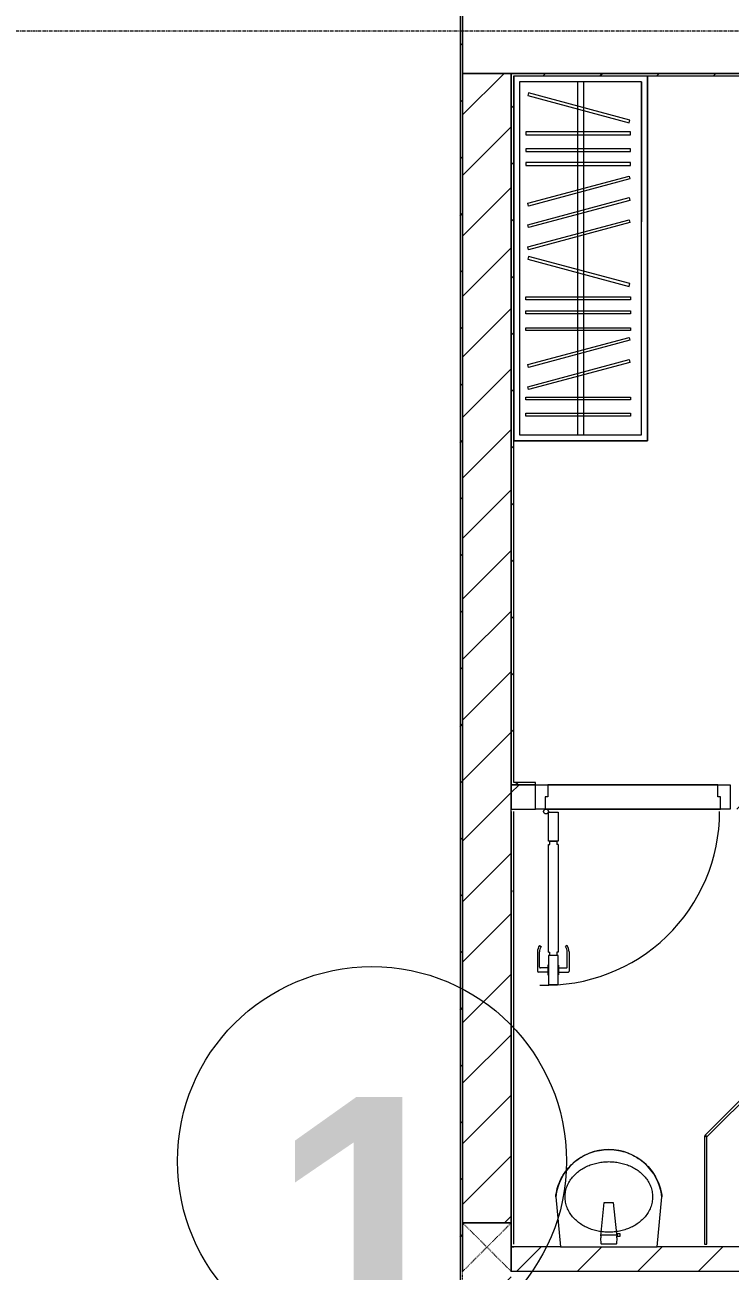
# Model space of a CAD drawing. Header units: millimetres. Extents: x 5357 to 201988, y -16345 to 109895.
# Drawn here: x 42653 to 45553, y 64837 to 69962 of the extents above; entities that cross this region are included whole.
import ezdxf

# ---------------------------------------------------------------- set-up
doc = ezdxf.new("R2010")
doc.units = ezdxf.units.MM
doc.linetypes.add('Dash', pattern=[6, 3, -3])
doc.linetypes.add('Grid Line', pattern=[22.225, 12.7, -3.175, 3.175, -3.175])
for name, color, linetype, lineweight in [('0-1', 7, 'Continuous', 5), ('A-DETL-GENF-1', 53, 'Continuous', 9), ('A-DETL-MEDM', 33, 'Continuous', 18), ('A-DOOR-1', 53, 'Continuous', 9), ('A-FLOR-1', 10, 'Continuous', 9), ('A-FLOR-2', 53, 'Continuous', 9), ('A-GLAZ-CURT-1', 53, 'Continuous', 9), ('A-WALL', 113, 'Continuous', 9), ('A-WALL-1', 9, 'Continuous', 18), ('A-WALL-2', 53, 'Continuous', 9), ('A-WALL-4', 113, 'Continuous', 18), ('A-WALL-PATT-1', 10, 'Continuous', 9), ('A-WALL-PATT-2', 53, 'Continuous', 9), ('A-WALL-PATT-3', 111, 'Continuous', 9), ('G-ANNO-TEXT-1', 7, 'Continuous', 9), ('I-FURN-1', 53, 'Continuous', 9), ('I-WALL-1', 9, 'Continuous', 18), ('I-WALL-3', 2, 'Continuous', 18), ('P-SANR-FIXT-1', 53, 'Continuous', 9), ('P-SANR-FIXT-2', 221, 'Continuous', 9), ('S-COLS', 52, 'Continuous', 9), ('S-COLS-2', 9, 'Continuous', 18), ('S-COLS-5', 52, 'Continuous', 18), ('S-COLS-6', 52, 'Dash', 9), ('S-COLS-HDLN', 52, 'Dash', 9), ('S-GRID-1', 1, 'Grid Line', 9)]:
    doc.layers.add(name, color=color, linetype=linetype, lineweight=lineweight)
doc.styles.add('Arial_B', font='arialbd_0.ttf', dxfattribs={"width": 0.95, "height": 1100})
pattern_1 = [(45, (0, 0), (-124.4507934888324, 124.4507934888324), [])]
pattern_2 = [(45, (0, 0), (-116.6726188957803, 116.6726188957803), [])]

# ---------------------------------------------------------------- blocks, each defined once
blk = doc.blocks.new('NCV_TKTC_KET CAU_rvt-1-TKCS_MB SÂN ĐƯỜNG NỘI BỘ')
at = {"layer": 'S-COLS-2'}
for p, q in [((44452.56428701636, 70111.9360380447), (44452.56428701635, 69761.9360380447)), ((44452.56428701635, 69761.9360380447), (45752.56428701635, 69761.93603804465))]:
    blk.add_line(p, q, dxfattribs=at)
blk = doc.blocks.new('DOOR_CW_01 CANH MO-PANEL KINH - DIG_02-800x2200-CỬA NHÔM KÍNH-401063-TKCS_MB SÂN ĐƯỜNG NỘI BỘ')
at = {"layer": 'A-DETL-GENF-1'}
for p, q in [((-347.0000000000102, -182.0000000009743), (-347.0000000000105, -62.00000000097534)), ((-347.0000000000105, -62.00000000097534), (-307.0000000000057, -62.00000000097528)), ((-307.0000000000057, -62.00000000097528), (-307.0000000000055, -182.0000000009742)), ((-307.0000000000055, -182.0000000009742), (-347.0000000000103, -182.0000000009743)), ((-347.0000000000114, -196.0000000009744), (-341.0000000000114, -196.0000000009744)), ((-347.0000000000107, -638.0000000009801), (-347.0000000000114, -196.0000000009743)), ((-341.0000000000114, -196.0000000009744), (-341.0000000000114, -182.0000000009743)), ((-341.0000000000114, -182.0000000009743), (-313.0000000000063, -182.0000000009742)), ((-313.0000000000063, -182.0000000009743), (-313.0000000000063, -196.0000000009744)), ((-307.0000000000063, -196.0000000009743), (-313.0000000000063, -196.0000000009743)), ((-307.0000000000063, -196.0000000009743), (-307.0000000000056, -638.0000000009801)), ((-383.861841993011, -611.1890603651834), (-377.3086256386989, -615.7776718559918)), ((-270.1381580070056, -611.1890603651833), (-276.6913743613176, -615.7776718559917)), ((-392.0000000000061, -637.0000000009805), (-392.0000000000057, -716.4987005529379)), ((-384.0000000000059, -699.5012994490228), (-384.000000000006, -637.0000000009803)), ((-347.0000000000107, -638.0000000009801), (-341.0000000000107, -638.0000000009801)), ((-307.0000000000056, -652.000000000982), (-347.0000000000107, -652.000000000982)), ((-347.0000000000107, -652.000000000982), (-347.0000000000105, -772.0000000009798)), ((-341.0000000000107, -652.000000000982), (-341.0000000000107, -638.0000000009803)), ((-313.0000000000056, -652.000000000982), (-341.0000000000107, -652.000000000982)), ((-307.0000000000056, -638.0000000009801), (-313.0000000000056, -638.0000000009801)), ((-313.0000000000056, -638.0000000009801), (-313.0000000000056, -652.0000000009818)), ((-307.0000000000054, -772.0000000009796), (-307.0000000000056, -652.0000000009819)), ((-270.0000000000102, -699.5012994490226), (-270.0000000000103, -637.00000000098)), ((-262.0000000000102, -637.0000000009803), (-262.0000000000103, -716.4987005529377)), ((-349.0000000000061, -703.5012994490227), (-380.0000000000059, -703.5012994490227)), ((-349.0000000000062, -692.2316435558546), (-349.0000000000061, -731.768356446106)), ((-347.0000000000062, -692.2316435558545), (-349.0000000000062, -692.2316435558545)), ((-347.0000000000062, -692.2316435558546), (-347.000000000006, -731.768356446106)), ((-307.0000000000101, -692.2316435558546), (-307.0000000000101, -731.768356446106)), ((-307.0000000000101, -692.2316435558545), (-305.0000000000101, -692.2316435558545)), ((-305.0000000000101, -692.2316435558546), (-305.0000000000101, -731.768356446106)), ((-305.00000000001, -703.5012994490227), (-274.0000000000102, -703.5012994490227)), ((-349.0000000000061, -720.4987005529379), (-388.0000000000058, -720.4987005529379)), ((-349.000000000006, -731.7683564461059), (-347.0000000000059, -731.7683564461059)), ((-305.0000000000101, -731.7683564461059), (-307.0000000000101, -731.7683564461059)), ((-305.0000000000101, -720.4987005529376), (-266.0000000000103, -720.4987005529376)), ((-347.0000000000105, -772.0000000009796), (-307.0000000000054, -772.0000000009796))]:
    blk.add_line(p, q, dxfattribs=at)
blk.add_circle((-357.0000000000076, -60.00000000097616), 10, dxfattribs=at)
for centre, radius, start, end in [((-357.0000000000076, -60.00000000097616), 713.9999999999995, 267.9999999999996, 4.452776554048924e-14), ((-347.0000000000063, -637.0000000009803), 44.99999999999993, 145.0000000000003, 180.0000000000003), ((-307.0000000000101, -637.0000000009803), 44.99999999999989, 359.9999999999995, 34.99999999999989), ((-347.0000000000063, -637.0000000009803), 36.99999999999972, 145.0000000000002, 180.0000000000001), ((-307.0000000000101, -637.0000000009803), 36.99999999999977, 0, 34.9999999999999), ((-388.0000000000057, -716.498700552938), 3.999999999999943, 180, 269.9999999999996), ((-380.0000000000059, -699.5012994490231), 4, 180, 269.9999999999996), ((-274.0000000000103, -699.5012994490226), 4, 269.9999999999996, 0), ((-266.0000000000103, -716.4987005529377), 4, 269.9999999999996, 0)]:
    blk.add_arc(centre, radius, start, end, dxfattribs=at)
at = {"layer": 'A-DOOR-1'}
for p, q in [((-400.000000000008, -50.000000000974), (-400.0000000000083, 49.99999999999871)), ((-400.0000000000083, 49.99999999999871), (-350.000000000008, 49.99999999904497)), ((-350.000000000008, 49.99999999904497), (-350.0000000000079, -9.671949241507605e-10)), ((349.9999999999898, -9.650376497916114e-10), (349.9999999999897, 49.99999999904722)), ((349.9999999999897, 49.99999999904722), (399.9999999999914, 50.00000000000129)), ((399.9999999999914, 50.00000000000129), (399.9999999999917, -50.00000000097142)), ((-360.0000000000086, -50.00000000097387), (-400.000000000008, -50.000000000974)), ((-360.0000000000089, -9.672203038491034e-10), (-360.0000000000086, -50.00000000097387)), ((-350.0000000000079, -9.671925741786918e-10), (-360.0000000000089, -9.672203038491034e-10)), ((-357.0000000000089, -50.00000000098048), (-332.0000000000089, -50.00000000098048)), ((359.9999999999908, -9.650038101938207e-10), (349.9999999999898, -9.650376497916114e-10)), ((359.9999999999909, -50.00000000097155), (359.9999999999908, -9.650038101938207e-10)), ((399.9999999999917, -50.00000000097142), (359.9999999999909, -50.00000000097155))]:
    blk.add_line(p, q, dxfattribs=at)
blk = doc.blocks.new('TU QUAN AO-SUITE ROOM_3 - TU QUAN AO-SUITE ROOM_3-V42-TKCS_MB SÂN ĐƯỜNG NỘI BỘ')
at = {"layer": 'I-FURN-1'}
for p, q in [((-550.0000000000174, 1499.999999999998), (0, 1499.999999999998)), ((-550.0000000000174, 1279.758056886572), (-550.0000000000174, 1499.999999999998)), ((-6.767919558114955e-14, 1499.999999999998), (-550.0000000000141, 1499.999999999998)), ((-550.0000000000141, 1499.999999999998), (-550.0000000000141, 1279.758056886572)), ((0, 1499.999999999998), (0, 0.03601226974524039)), ((-6.767919558114955e-14, 0.03601226974555968), (-6.767919558114955e-14, 1499.999999999998)), ((-24.0000000000204, 1475.999999999998), (-526.0000000000172, 1475.999999999998)), ((-526.0000000000172, 1475.999999999998), (-526.0000000000172, 600.0000000000068)), ((-526.0000000000172, 1475.999999999998), (-526.0000000000172, 23.99999999999779)), ((-287.0000000000171, 576.0000000000028), (-287.0000000000171, 1475.999999999998)), ((-263.0000000000171, 576.0000000000025), (-263.0000000000171, 1475.999999999998)), ((-24.0000000000204, 23.99999999999783), (-24.0000000000204, 1475.999999999998)), ((-480.0661665104475, 1386.935692245831), (-480.0661665104475, 1398.935692245831)), ((-480.0661665104475, 1398.935692245831), (-50.06616651044746, 1398.935692245831)), ((-480.0661665104475, 1386.935692245831), (-480.0661665104475, 1398.935692245831)), ((-50.06616651044746, 1386.935692245831), (-480.0661665104475, 1386.935692245831)), ((-50.06616651044746, 1398.935692245831), (-50.06616651044746, 1386.935692245831)), ((-480.0661665104475, 1320.464418822158), (-480.0661665104475, 1332.464418822158)), ((-480.0661665104475, 1332.464418822158), (-50.06616651044746, 1332.464418822158)), ((-480.0661665104475, 1320.464418822158), (-480.0661665104475, 1332.464418822158)), ((-50.06616651044746, 1320.464418822158), (-480.0661665104475, 1320.464418822158)), ((-478.3435582664661, 1178.11794263252), (-61.34979674230318, 1289.851084281731)), ((-61.34979674230324, 1289.851084281731), (-58.24396820106512, 1278.259974366265)), ((-50.06616651044746, 1332.464418822158), (-50.06616651044746, 1320.464418822158)), ((-550.0000000000174, 0.03601226974552577), (-550.0000000000174, 1279.034176663489)), ((-550.0000000000141, 1279.034176663489), (-550.0000000000141, 0.0360122697455111)), ((-58.24396820106512, 1278.259974366265), (-475.2377297252281, 1166.526832717054)), ((-478.3435582664659, 1086.913537112141), (-61.34979674230305, 1198.646678761351)), ((-58.24396820106512, 1187.055568845886), (-475.237729725228, 1075.322427196675)), ((-61.34979674230311, 1198.646678761351), (-58.24396820106512, 1187.055568845886)), ((-475.2377297252281, 1166.526832717054), (-478.3435582664661, 1178.11794263252)), ((-475.237729725228, 1075.322427196675), (-478.3435582664659, 1086.913537112141)), ((-480.0661665104489, 1035.346505904411), (-480.0661665104489, 1047.346505904412)), ((-480.0661665104489, 1047.346505904412), (-50.06616651044881, 1047.346505904412)), ((-480.0661665104489, 1035.346505904411), (-480.0661665104489, 1047.346505904412)), ((-50.06616651044881, 1035.346505904411), (-480.0661665104489, 1035.346505904411)), ((-50.06616651044881, 1047.346505904412), (-50.06616651044881, 1035.346505904411)), ((-480.0661665104489, 965.7836194009202), (-480.0661665104489, 977.7836194009212)), ((-480.0661665104489, 977.7836194009212), (-50.06616651044881, 977.7836194009212)), ((-480.0661665104489, 965.7836194009202), (-480.0661665104489, 977.7836194009212)), ((-50.06616651044881, 977.7836194009212), (-50.06616651044881, 965.7836194009202)), ((-50.06616651044881, 965.7836194009202), (-480.0661665104489, 965.7836194009202)), ((-480.0661665104489, 908.5876401332121), (-480.0661665104489, 920.5876401332137)), ((-480.0661665104489, 920.5876401332137), (-50.06616651044881, 920.5876401332137)), ((-480.0661665104489, 908.5876401332121), (-480.0661665104489, 920.5876401332137)), ((-50.06616651044881, 908.5876401332121), (-480.0661665104489, 908.5876401332121)), ((-50.06616651044881, 920.5876401332137), (-50.06616651044881, 908.5876401332121)), ((-475.2377297252293, 865.4539988976024), (-478.3435582664671, 853.8628889821377)), ((-478.343558266467, 853.8628889821379), (-61.34979674230447, 742.1297473329256)), ((-58.24396820106675, 753.72085724839), (-475.2377297252294, 865.4539988976024)), ((-61.34979674230447, 742.1297473329256), (-58.24396820106675, 753.72085724839)), ((-478.3435582664653, 603.1179426325201), (-61.34979674230237, 714.8510842817311)), ((-58.24396820106431, 703.2599743662654), (-475.2377297252273, 591.5268327170545)), ((-61.34979674230235, 714.8510842817311), (-58.24396820106431, 703.2599743662654)), ((-478.3435582664652, 511.9135371121405), (-61.34979674230203, 623.646678761351)), ((-61.34979674230209, 623.646678761351), (-58.24396820106431, 612.0555688458861)), ((-550.0000000000174, 24.0000000000336), (-550.0000000000174, 576.0000000000164)), ((-526.0000000000172, 23.99999999999783), (-526.0000000000172, 600.0000000000068)), ((-475.2377297252273, 591.5268327170545), (-478.3435582664653, 603.1179426325201)), ((-58.24396820106431, 612.0555688458861), (-475.2377297252273, 500.3224271966754)), ((-287.0000000000171, 23.99999999999783), (-287.0000000000171, 576.0000000000027)), ((-263.0000000000171, 23.99999999999783), (-263.0000000000171, 576.0000000000025)), ((-478.3435582664678, 423.1371110178674), (-61.34979674230487, 534.870252667078)), ((-58.24396820106715, 523.2791427516134), (-475.2377297252301, 411.5460011024029)), ((-61.34979674230495, 534.870252667078), (-58.24396820106715, 523.2791427516134)), ((-475.2377297252273, 500.3224271966754), (-478.3435582664652, 511.9135371121405)), ((-475.2377297252301, 411.5460011024029), (-478.3435582664678, 423.1371110178674)), ((-480.0661665104499, 368.4123598667913), (-480.0661665104499, 356.4123598667921)), ((-50.06616651044983, 368.4123598667913), (-480.0661665104499, 368.4123598667913)), ((-50.06616651044983, 356.4123598667921), (-50.06616651044983, 368.4123598667913)), ((-480.0661665104499, 356.4123598667921), (-50.06616651044983, 356.4123598667921)), ((-480.0661665104499, 311.2163805990833), (-480.0661665104499, 299.2163805990841)), ((-50.06616651044983, 311.2163805990833), (-480.0661665104499, 311.2163805990833)), ((-50.06616651044983, 299.2163805990841), (-50.06616651044983, 311.2163805990833)), ((-480.0661665104499, 299.2163805990841), (-50.06616651044983, 299.2163805990841)), ((-480.0661665104504, 241.653494095593), (-480.0661665104504, 229.6534940955939)), ((-50.06616651045037, 241.653494095593), (-480.0661665104504, 241.653494095593)), ((-480.0661665104504, 229.6534940955939), (-50.06616651045037, 229.6534940955939)), ((-50.06616651045037, 229.6534940955939), (-50.06616651045037, 241.653494095593)), ((-475.2377297252309, 192.67757280333), (-478.3435582664688, 181.0864628878648)), ((-478.3435582664688, 181.0864628878648), (-61.34979674230582, 69.35332123865253)), ((-58.24396820106763, 80.9444311541176), (-475.2377297252308, 192.6775728033299)), ((-61.34979674230573, 69.3533212386525), (-58.24396820106763, 80.9444311541176)), ((-526.0000000000172, 23.99999999999783), (-24.0000000000204, 23.99999999999783))]:
    blk.add_line(p, q, dxfattribs=at)
blk = doc.blocks.new('bonruatreo - Chậu rửa-401074-TKCS_MB SÂN ĐƯỜNG NỘI BỘ')
at = {"layer": 'P-SANR-FIXT-1'}
for p, q in [((198.4313483298332, 6.429523580209206e-13), (-198.4313483298566, -6.429523580209206e-13)), ((165.0000000000007, 5.414335646491958e-13), (-164.9999999999993, -5.414335646491971e-13)), ((218.5749299439334, -204.9999999999966), (198.4313483298332, 6.429523580209206e-13)), ((-198.4313483298566, -6.429523580209206e-13), (-218.5749299439555, -204.999999999998)), ((-180.6257060585245, -204.9999999999972), (-177.8477464261098, -204.9999999999972))]:
    blk.add_line(p, q, dxfattribs=at)
at = {"layer": 'P-SANR-FIXT-1', "flags": 128}
blk.add_lwpolyline([(218.5749299439805, -205.0000000001093), (217.4003599587757, -213.7206685849906), (215.8779957739005, -222.3873912934772), (214.0102728473111, -230.9863032180669), (211.8001791372577, -239.5036479340131), (209.251250322196, -247.9257995066842), (206.3675641445315, -256.2392842902161), (203.1537338869593, -264.4308024823894), (199.6149009923176, -272.4872494015481), (195.7567268383372, -280.3957364512191), (191.5853836805926, -288.1436117391838), (187.1075447783479, -295.7184803177905), (182.3303737186299, -303.1082240131562), (177.261512955995, -310.3010208117986), (171.9090715864212, -317.2853637731954), (166.2816123742833, -324.0500794385608), (160.3881380538757, -330.5843457058456), (154.238076926881, -336.8777091429635), (147.8412677791742, -342.9201017109148), (141.2079441408211, -348.7018568705782), (134.3487179145821, -354.2137250470404), (127.274562399224, -359.4468884270362), (119.9967947344769, -364.392975065519), (112.5270577961015, -369.0440722789604), (104.877301569761, -373.3927393040148), (97.0597640335297, -377.4320192010875), (89.08695157981161, -381.1554499840439), (80.97161900778474, -384.5570749578646), (72.72674911835547, -387.6314522482926), (64.36553194457638, -390.3736635074785), (55.90134365023896, -392.7793217823525), (47.34772513106778, -394.8445785328863), (38.71836035197216, -396.5661297888418), (30.02705445580436, -397.9412214354449), (21.28771167794657, -398.9676536193903), (12.51431310252215, -399.643784268142), (3.720894295714425, -399.9685317169344), (-5.078477148219554, -399.9413764390725), (-13.86972411206398, -399.5623618772452), (-22.63878247604061, -398.832094373892), (-31.37162361739679, -397.7517422012317), (-40.05427685323379, -396.3230336922508), (-48.67285179057258, -394.5482544758407), (-57.21356054801736, -392.4302438201197), (-65.66273981349919, -389.9723900903169), (-74.00687270258132, -387.1786253280952), (-82.23261038262277, -384.0534189610977), (-90.32679342807891, -380.6017706528374), (-98.27647287275532, -376.8292023042937), (-106.0689309253503, -372.7417492200382), (-113.6917013152811, -368.345950453097), (-121.1325892360641, -363.6488383437612), (-128.3796908543184, -358.657927269377), (-135.4214123533964, -353.3812016230478), (-142.2464884810613, -347.8271030401339), (-148.8440005714625, -342.0045168935648), (-155.2033940126491, -335.922758079069), (-161.3144951317251, -329.5915561134141), (-167.1675274704643, -323.0210395691369), (-172.7531274257924, -316.2217198710565), (-178.0623592292696, -309.2044744802831), (-183.0867292426005, -301.9805294924915), (-187.8181995455372, -294.5614416786478), (-192.2492007949523, -286.9590799965865), (-196.3726443340834, -279.1856066032384), (-200.181933532854, -271.2534573977953), (-203.6709743412028, -263.1753221268768), (-206.8341850380927, -254.9641240836998), (-209.6665051611795, -246.6329994334763), (-212.1634036024832, -238.1952761984281), (-214.3208858571342, -229.6644529358037), (-216.1355004137632, -221.0541771429953), (-217.604344276187, -212.3782234245294), (-218.5749299439112, -205.0000000001266)], dxfattribs=at)
at = {"layer": 'P-SANR-FIXT-1'}
blk.add_arc((-1.407727268087911e-11, -180.0000000000009), 220.0000000000003, 186.5249788441423, 353.4750211558566, dxfattribs=at)
for points in [[(-179.9999999999911, -204.999999999994), (-179.9999999999909, -197.5671024522671), (-178.5935235153295, -182.719094149826), (-172.3892894281125, -161.2095718637872), (-162.497734479894, -141.1378104289525), (-149.4460969504233, -122.9950962860364), (-133.8184821493827, -107.0457060139402), (-116.1419351787472, -93.40852243074495), (-96.89153354316804, -82.13055224749596), (-76.46926296621373, -73.17759879166826), (-55.19371792771963, -66.52270480552521), (-33.34252953142889, -62.1073696244306), (-11.15146628276148, -59.90744506469917), (11.14920216727794, -59.90773567534443), (33.33017130215919, -62.10501464643202), (55.17543712399459, -66.51911025191505), (76.46261936885696, -73.17066598733604), (96.89055297765833, -82.12958176872544), (116.1494485020915, -93.41578869009011), (133.8322331320971, -107.0568216955087), (149.4641820008698, -123.0152437356649), (162.5076555759323, -141.1587590142183), (172.3911025503739, -161.2149917464531), (178.5904582246931, -182.7112026127939), (180.0000000000091, -197.5664780231843), (180.0000000000091, -204.9999999999941)], [(180.0000000000091, -204.9999999999759), (180.0000000000094, -212.4335219767764), (178.5904582246984, -227.2887973871542), (172.3911025503828, -248.7850082535022), (162.5076555759449, -268.8412409857381), (149.464182000885, -286.9847562642947), (133.8322331321145, -302.9431783044538), (116.1494485021101, -316.5842113098755), (96.89055297767803, -327.8704182312432), (76.46261936887717, -336.8293340126354), (55.17543712401501, -343.4808897480592), (33.33017130217934, -347.8949853535447), (11.14920216729812, -350.0922643246352), (-11.15146628274212, -350.0925549352826), (-33.34252953141061, -347.8926303755536), (-55.19371792770252, -343.4772951944607), (-76.46926296619789, -336.8224012083201), (-96.89153354315354, -327.8694477524941), (-116.1419351787346, -316.5914775692466), (-133.8184821493717, -302.9542939860529), (-149.4460969504146, -287.0049037139576), (-162.4977344798874, -268.8621895710426), (-172.3892894281084, -248.7904281362078), (-178.5935235153274, -227.28090585017), (-179.9999999999904, -212.432897547726), (-179.9999999999911, -204.9999999999973)]]:
    blk.add_open_spline(points, degree=3, dxfattribs=at)
at = {"layer": 'P-SANR-FIXT-2'}
for p, q in [((-44.66199848290097, -42.83523504517756), (-35.56285790134967, -42.83523504517759)), ((-44.66199848290103, -54.20727423607566), (-44.66199848290097, -42.83523504517756)), ((-35.56285790134967, -42.83523504517759), (-35.56285790134967, -44.16207184349978)), ((-35.56285790134967, -44.16207184349978), (-33.12959739956479, -44.1620718434998)), ((-35.56285790135767, -44.1620718434998), (-35.56285790135771, -52.92163593957823)), ((-32.22374273429474, -52.92152457779762), (-33.12847899761833, -44.16195632361688)), ((-33.01635406429197, -37.29047969823107), (-31.44085328748659, -12.24673453398066)), ((32.69614908085113, -48.46147133097487), (-32.68440150098965, -48.46147133097445)), ((-30.16719133890252, -11.02473659182009), (30.16719133765458, -11.02473659179418)), ((33.01635406427039, -45.43347549252498), (18.5304590858891, -182.4747365918202)), ((31.44085328746537, -12.24673453398106), (33.01635406427049, -37.2904796982321)), ((-35.56285790134974, -54.2072742360757), (-44.66199848290103, -54.20727423607566)), ((-35.56285790134974, -52.92163593957822), (-35.56285790134974, -54.2072742360757)), ((-32.22482087970845, -52.92163593957823), (-35.56285790134974, -52.92163593957822)), ((-18.53045908591247, -182.47473659182), (-32.22482087970845, -52.92163593957823)), ((18.53045908588911, -182.4747365918202), (-18.53045908591246, -182.4747365918201))]:
    blk.add_line(p, q, dxfattribs=at)
for centre, radius, start, end in [((5.501335537962166, -41.36197759537811), 38.73227991510528, 173.9659782447424, 184.1457321884981), ((-30.13924488699055, -12.3286186544518), 1.304181520121796, 91.22784772428125, 176.4002691659974), ((30.13924488696933, -12.32861865445218), 1.304181520121787, 3.599730834002568, 88.77215232962621), ((-5.501335537983916, -41.36197759537806), 38.73227991510547, 353.9659782447423, 6.034021755257181)]:
    blk.add_arc(centre, radius, start, end, dxfattribs=at)
blk = doc.blocks.new('System Panel - Glazed-674652-TKCS_MB SÂN ĐƯỜNG NỘI BỘ')
at = {"layer": 'A-GLAZ-CURT-1'}
for p, q in [((222.1074698161005, 5.000000000003195), (-222.1074698161005, 5.000000000003195)), ((-222.1074698161005, 5.000000000003195), (-222.1074698161005, -4.999999999998863)), ((222.1074698161005, -4.999999999998863), (222.1074698161005, 5.000000000003195)), ((-222.1074698161005, -4.999999999998863), (222.1074698161005, -4.999999999998863))]:
    blk.add_line(p, q, dxfattribs=at)
blk = doc.blocks.new('System Panel - Glazed-580250-TKCS_MB SÂN ĐƯỜNG NỘI BỘ')
at = {"layer": 'A-GLAZ-CURT-1'}
for p, q in [((350.5813885465934, 4.999999999998863), (-350.5813885466107, 5.000000000016189)), ((-350.5813885466107, 5.000000000016189), (-350.5813885466107, -4.999999999981537)), ((350.5813885465934, -4.999999999981537), (350.5813885465934, 4.999999999998863)), ((-350.5813885466107, -4.999999999981537), (350.5813885465934, -4.999999999981537))]:
    blk.add_line(p, q, dxfattribs=at)
blk = doc.blocks.new('NCV_TKTC_TANG 1_rvt-1-TKCS_MB SÂN ĐƯỜNG NỘI BỘ')
at = {"layer": 'A-WALL-PATT-1'}
h = blk.add_hatch(dxfattribs=at)
h.set_pattern_fill('FP_1', color=256, style=0, pattern_type=2)
h.set_pattern_definition(pattern_1)
h.paths.add_polyline_path([(44652.56428701647, 66736.93603804539), (44752.56428701634, 66736.93603804539), (44752.56428701634, 66836.93603804542), (44652.56428701649, 66835.29849079423), (44652.56428701647, 66761.38716475066)])
h.paths.add_polyline_path([(46652.56428701645, 66736.93603804542), (46652.99110939135, 66836.93603804542), (45552.56428701667, 66835.29849079423), (45552.56428701667, 66736.93603804542), (46552.56428701629, 66736.93603804542)])
h = blk.add_hatch(dxfattribs=at)
h.set_pattern_fill('FP_3', color=256, style=0, pattern_type=2)
h.set_pattern_definition([(0, (0, 0), (894.08, 223.52), [73.762, -596.798, 73.762, -596.798, -3576.32]), (0, (0, 0), (894.08, 223.52), [-1341.12, 73.762, -1267.358, 73.762, -596.798, -1564.64]), (0, (0, 0), (894.08, 223.52), [-3352.8, 73.762, -373.278, 73.762, -1043.838]), (120, (335.28, 111.76), (-640.6139982538975, 662.535993015591), [73.76199999999999, -596.7979999999999, 73.76199999999999, -4173.117999999999]), (120, (335.28, 111.76), (-640.6139982538975, 662.535993015591), [-744.3219999999999, -596.7979999999999, 73.76199999999999, -1267.358, -2235.199999999999]), (120, (335.28, 111.76), (-640.6139982538975, 662.535993015591), [-2682.239999999999, 73.76199999999999, -596.7979999999999, 73.76199999999999, -1490.878]), (120, (335.28, 111.76), (-640.6139982538975, 662.535993015591), [-3426.561999999999, -373.278, 73.76199999999999, -1043.838]), (240, (447.04, 558.8), (-253.4660017461021, -886.055993015591), [73.762, -596.798, 73.762, -4173.117999999999]), (240, (447.04, 558.8), (-253.4660017461021, -886.055993015591), [-744.322, -596.798, 73.762, -1267.358, -2235.2]), (240, (447.04, 558.8), (-253.4660017461021, -886.055993015591), [-2682.24, 73.762, -596.798, 73.762, -1490.878]), (240, (447.04, 558.8), (-253.4660017461021, -886.055993015591), [-3426.562, -373.278, 73.762, -1043.838])])
h.paths.add_polyline_path([(44657.8858182744, 64936.93603804541), (44662.56428701649, 64939.27615419951), (44662.56428701649, 66726.93603804539), (44652.56428701647, 66726.93603804539), (44652.63561799406, 64936.93603804541)])
h = blk.add_hatch(dxfattribs=at)
h.set_pattern_fill('FP_1', color=256, style=0, pattern_type=2)
h.set_pattern_definition(pattern_1)
h.paths.add_polyline_path([(48932.88992502882, 64836.93603804539), (49052.63561799339, 64836.93603804539), (49052.56428701649, 64936.93603804538), (46752.56428701757, 64936.9360380454), (46752.91977841373, 64836.93603804539), (48327.67363569031, 64836.93603804539)])
h.paths.add_polyline_path([(45301.59218899773, 64836.93603804539), (46652.56428701647, 64836.93603804539), (46652.56428701647, 64936.9360380454), (44652.56428701647, 64936.93603804541), (44652.56428701647, 64836.93603804541), (44696.37589965922, 64836.93603804539)])
at = {"layer": 'A-WALL-PATT-2'}
h = blk.add_hatch(dxfattribs=at)
h.set_pattern_fill('FP_2', color=256, style=0, pattern_type=2)
h.set_pattern_definition(pattern_2)
h.paths.add_polyline_path([(44652.56428701649, 66846.93603804543), (44662.56428701647, 66846.93603804543), (44662.56428701647, 69761.9360380447), (44652.56428701649, 69761.9360380447), (44652.56428701649, 66894.93916676422)])
h = blk.add_hatch(dxfattribs=at)
h.set_pattern_fill('FP_2', color=256, style=0, pattern_type=2)
h.set_pattern_definition(pattern_2)
h.paths.add_polyline_path([(44662.6356179932, 69751.9360380447), (45752.56428701654, 69751.93721676641), (45752.56428701654, 69761.9360380447), (44662.56428701647, 69761.9360380447), (44662.56428701647, 69751.93721676641)])
h = blk.add_hatch(dxfattribs=at)
h.set_pattern_fill('FP_2', color=256, style=0, pattern_type=2)
h.set_pattern_definition(pattern_2)
h.paths.add_polyline_path([(47148.57703279425, 66836.93603804542), (49052.56428701647, 66836.93603804542), (49051.53864599083, 66846.93603804547), (45552.56428701667, 66846.93603804547), (45552.56428701667, 66836.93603804542), (47117.24105701328, 66836.93603804542)])
h.paths.add_polyline_path([(44752.56428701634, 66836.93603804542), (44752.56428701634, 66846.93603804543), (44652.56428701649, 66846.93603804543), (44652.56428701649, 66836.93603804542), (44662.56428701647, 66836.93603804542)])
h = blk.add_hatch(dxfattribs=at)
h.set_pattern_fill('FP_2', color=256, style=0, pattern_type=2)
h.set_pattern_definition(pattern_2)
h.paths.add_polyline_path([(44652.56428701647, 61961.93603804542), (44662.5642870165, 61961.93603804542), (44662.5642870165, 62061.93603804478), (44652.56428701647, 62061.93603804478), (44652.56428701647, 61971.93603804542)])
h.paths.add_polyline_path([(44662.56428701638, 63151.93603804478), (44662.56428701647, 64836.93603804539), (44652.56428701647, 64835.29849079397), (44652.56428701647, 63151.93603804478)])
at = {"layer": 'A-FLOR-1'}
for p, q in [((44752.56428701628, 66836.9603848253), (44802.56428701662, 66836.9603848253)), ((44802.56428701662, 66836.9603848253), (45502.56428701663, 66836.96038482532)), ((44792.56428701662, 66736.96038482439), (44752.56428701628, 66736.96038482439)), ((45512.56428701662, 66736.9603848244), (44792.56428701662, 66736.96038482439)), ((45552.56428701628, 66736.9603848244), (45512.56428701662, 66736.9603848244))]:
    blk.add_line(p, q, dxfattribs=at)
at = {"layer": 'A-FLOR-2'}
for p, q in [((45502.56428701663, 66836.96038482532), (44802.56428701662, 66836.9603848253)), ((44792.56428701662, 66736.96038482439), (45512.56428701662, 66736.9603848244))]:
    blk.add_line(p, q, dxfattribs=at)
at = {"layer": 'A-WALL-1'}
for p, q in [((44652.56428701642, 66836.9360380453), (44652.56428701642, 66736.9360380453)), ((44855.47995978289, 64936.93603804535), (44652.56428701642, 64936.93603804535)), ((44652.56428701642, 64936.93603804535), (44652.56428701642, 64836.93603804535)), ((46652.56428701642, 64936.93603804539), (45252.34265644259, 64936.93603804536)), ((44652.56428701642, 64836.93603804535), (46652.56428701642, 64836.93603804538))]:
    blk.add_line(p, q, dxfattribs=at)
at = {"layer": 'A-WALL-2'}
for p, q in [((44752.56428701662, 66836.9360380453), (44652.56428701642, 66836.9360380453)), ((44652.56428701645, 66836.93603804536), (44752.56428701662, 66836.93603804536)), ((44802.56428701663, 66836.9360380453), (45502.56428701663, 66836.93603804531)), ((44652.56428701642, 66736.9360380453), (44752.56428701662, 66736.9360380453))]:
    blk.add_line(p, q, dxfattribs=at)
at = {"layer": 'I-WALL-1'}
for p, q in [((44662.56428701643, 69761.93603804463), (44652.56428701643, 69761.93603804463)), ((44652.56428701643, 69761.93603804463), (44652.56428701645, 66846.93603804536)), ((45752.5642870165, 69761.93603804465), (44662.56428701643, 69761.93603804463)), ((44662.56428701645, 66846.93603804536), (44662.56428701643, 69751.93603804465)), ((44662.56428701643, 69751.93603804465), (45752.5642870165, 69751.93603804465)), ((44652.56428701645, 66846.93603804536), (44652.56428701645, 66836.93603804536)), ((44752.56428701662, 66846.93603804536), (44662.56428701645, 66846.93603804536)), ((44752.56428701662, 66836.93603804536), (44752.56428701662, 66846.93603804536)), ((44652.56428701642, 66726.93603804531), (44652.56428701644, 64936.93603804535)), ((44662.56428701643, 64946.93603804536), (44662.56428701642, 66726.93603804531)), ((44652.56428701644, 64936.93603804535), (44662.56428701643, 64936.93603804535))]:
    blk.add_line(p, q, dxfattribs=at)
at = {"layer": 'A-DOOR-1'}
blk.add_blockref('DOOR_CW_01 CANH MO-PANEL KINH - DIG_02-800x2200-CỬA NHÔM KÍNH-401063-TKCS_MB SÂN ĐƯỜNG NỘI BỘ', (45152.56428701663, 66786.93603804531), dxfattribs=at)
at = {"layer": 'A-GLAZ-CURT-1'}
for name, p, rotation in [('System Panel - Glazed-580250-TKCS_MB SÂN ĐƯỜNG NỘI BỘ', (45700.46276421521, 65639.46190762479), 45.00000000000011), ('System Panel - Glazed-674652-TKCS_MB SÂN ĐƯỜNG NỘI BỘ', (45452.56428701626, 65169.45596060973), 90.00000000000011)]:
    blk.add_blockref(name, p, dxfattribs=dict(at, rotation=rotation))
at = {"layer": 'I-FURN-1', "rotation": 180}
blk.add_blockref('TU QUAN AO-SUITE ROOM_3 - TU QUAN AO-SUITE ROOM_3-V42-TKCS_MB SÂN ĐƯỜNG NỘI BỘ', (44662.63561799315, 69751.97205031438), dxfattribs=at)
at = {"layer": 'P-SANR-FIXT-1', "rotation": 180}
blk.add_blockref('bonruatreo - Chậu rửa-401074-TKCS_MB SÂN ĐƯỜNG NỘI BỘ', (45053.91130811273, 64936.93603804534), dxfattribs=at)
blk = doc.blocks.new('G1_SOF - BO TRU - 200x200-3050151-TKCS_MB SÂN ĐƯỜNG NỘI BỘ')
at = {"layer": 'S-COLS-HDLN'}
for p, q in [((-100.0000000000001, 99.99999999999922), (100.0000000000004, -100.0000000000001)), ((100, 99.9999999999998), (-99.99999999999943, -100.0000000000007))]:
    blk.add_line(p, q, dxfattribs=at)

msp = doc.modelspace()

# ---------------------------------------------------------------- hatches: boundary and pattern name
at = {"layer": 'A-WALL-PATT-3'}
h = msp.add_hatch(dxfattribs=at)
h.set_pattern_fill('FP_2', color=256, style=0, pattern_type=2)
h.set_pattern_definition(pattern_2)
h.paths.add_polyline_path([(44452.56428701649, 49151.9360380447), (44452.63561799267, 49151.93603804737), (44452.56428701649, 51761.93603804462), (44442.63561799268, 51761.93603804462), (44442.63561799268, 49151.9360380447)])
h.paths.add_polyline_path([(44442.6356179927, 52751.93603804462), (44452.63561799271, 52751.93603804462), (44452.56428701649, 53861.93603804476), (44442.6356179927, 53861.93603804476), (44442.6356179927, 53061.93603804465)])
h.paths.add_polyline_path([(44452.56428701649, 54951.93603804477), (44452.56428701649, 62061.93603804478), (44442.6356179927, 62061.93603804478), (44442.6356179927, 54951.93603804477)])
h.paths.add_polyline_path([(44442.6356179927, 63151.93603804478), (44452.56428701649, 63151.93603804478), (44452.56385383241, 70111.93341252666), (44442.6356179927, 70111.57018438619), (44442.6356179927, 64527.93692790488)])
h = msp.add_hatch(dxfattribs=at)
h.set_pattern_fill('FP_1', color=256, style=0, pattern_type=2)
h.set_pattern_definition(pattern_1)
h.paths.add_polyline_path([(44652.56428701647, 61961.93603804477), (44652.56428701647, 62061.93603804478), (44452.56428701649, 62061.93603804478), (44452.63561799271, 61961.93603804477), (44612.56428701647, 61961.93603804477)])
h.paths.add_polyline_path([(44612.56428701647, 63151.93603804478), (44652.56428701647, 63151.93603804478), (44652.56428701647, 64835.29849079397), (44452.56428701649, 64834.23657406111), (44452.63561799271, 63151.93603804478)])
h.paths.add_polyline_path([(44452.63561799271, 65035.29849079398), (44652.56428701647, 65035.29849079398), (44652.56428701649, 69761.9360380447), (44452.56428701649, 69761.93603804476), (44452.56428701649, 65035.29849079398)])

# ---------------------------------------------------------------- linework, layer by layer
at = {"layer": 'A-DETL-MEDM'}
msp.add_circle((44079.75013980734, 65289.34734475881), 800, dxfattribs=at)
at = {"layer": 'A-WALL'}
for p, q in [((44452.56428701644, 69761.93603804469), (44452.56428701643, 65035.2984907939)), ((44452.63561799266, 65035.2984907939), (44452.63561799267, 69761.93603804469)), ((44452.56428701643, 65035.2984907939), (44652.56428701643, 65035.2984907939))]:
    msp.add_line(p, q, dxfattribs=at)
at = {"layer": 'A-WALL-4'}
for p, q in [((44652.56428701644, 69761.93603804469), (44452.56428701644, 69761.93603804469)), ((44652.56428701643, 65035.2984907939), (44652.56428701644, 69761.93603804469))]:
    msp.add_line(p, q, dxfattribs=at)
at = {"layer": 'I-WALL-3'}
for p, q in [((44442.63561799267, 70111.93603804465), (44442.63561799266, 63151.93603804471)), ((44452.63561799267, 69761.93603804469), (44452.63561799267, 70111.93603804465)), ((44452.63561799266, 64835.29849079389), (44452.63561799266, 65035.2984907939))]:
    msp.add_line(p, q, dxfattribs=at)
at = {"layer": 'S-COLS'}
msp.add_line((44652.63561799402, 65035.2984907939), (44452.63561799401, 65035.2984907939), dxfattribs=at)
at = {"layer": 'S-COLS-5'}
for p, q in [((44452.63561799401, 65035.2984907939), (44452.63561799401, 64835.2984907939)), ((44652.63561799402, 64835.2984907939), (44652.63561799402, 65035.2984907939))]:
    msp.add_line(p, q, dxfattribs=at)
at = {"layer": 'S-GRID-1'}
for p, q in [((44452.56428701627, 20960.60739034456), (44452.56428701636, 80482.73377850563)), ((131551.7912712216, 69936.93603804507), (29351.79127122165, 69936.93603804542))]:
    msp.add_line(p, q, dxfattribs=at)

# ---------------------------------------------------------------- block references
at = {"layer": '0-1'}
for name in ['NCV_TKTC_KET CAU_rvt-1-TKCS_MB SÂN ĐƯỜNG NỘI BỘ', 'NCV_TKTC_TANG 1_rvt-1-TKCS_MB SÂN ĐƯỜNG NỘI BỘ']:
    msp.add_blockref(name, (0, 0), dxfattribs=at)
at = {"layer": 'S-COLS-6'}
msp.add_blockref('G1_SOF - BO TRU - 200x200-3050151-TKCS_MB SÂN ĐƯỜNG NỘI BỘ', (44552.63561799402, 64935.2984907939), dxfattribs=at)

# ---------------------------------------------------------------- texts
at = {"layer": 'G-ANNO-TEXT-1', "insert": (44069.22304522307, 65002.28962074105), "char_height": 1100, "width": 1534.06, "attachment_point": 5, "line_spacing_factor": 0.9364389825664474, "style": 'Arial_B'}
msp.add_mtext('\\pt2508,5016,7524,10032,12540,15048,17556,20064,22572,25080,27588,30096,32604,35112,37620,40128,42636,45144,47652,50160,52668,55176,57684,60192,62700,65208,67716,70224,72732,75240,77748,80256;1', dxfattribs=at)

doc.saveas('drawing.dxf')
